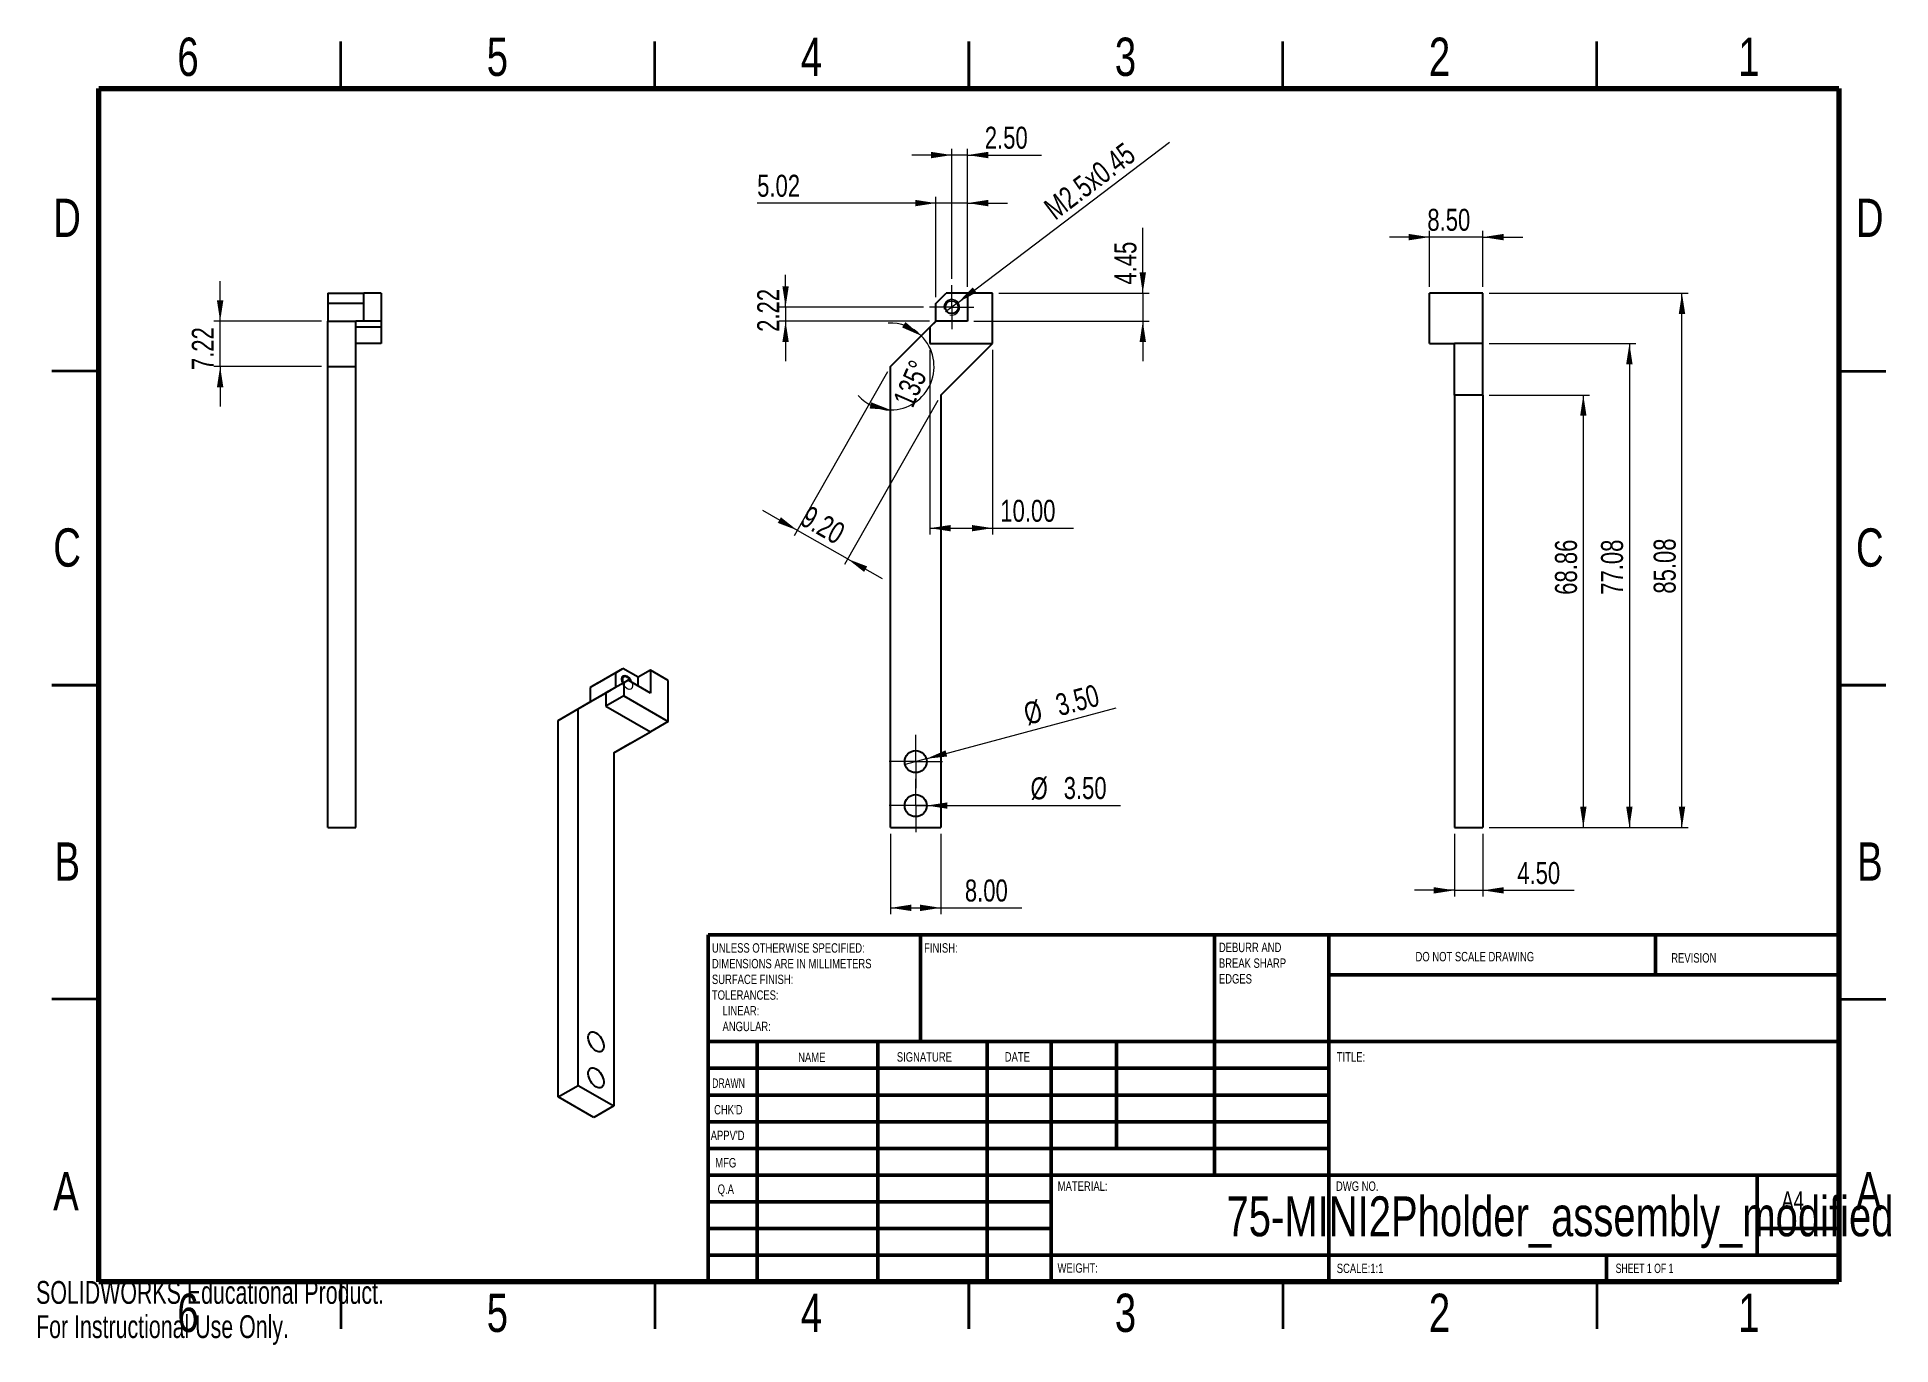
# Model space of a CAD drawing. Header units: millimetres. Extents: x 0 to 295, y 0 to 208.
import ezdxf

# ---------------------------------------------------------------- set-up
doc = ezdxf.new("R2010")
doc.units = ezdxf.units.MM
doc.styles.add('SLDTEXTSTYLE0', font='TXT', dxfattribs={"width": 0.75})
doc.styles.add('SLDTEXTSTYLE1', font='TXT', dxfattribs={"width": 0.686449})
doc.styles.add('SLDTEXTSTYLE2', font='TXT', dxfattribs={"width": 0.6875})
doc.styles.add('SLDTEXTSTYLE3', font='TXT', dxfattribs={"width": 0.7})
doc.dimstyles.new('SLDDIMSTYLE0', dxfattribs={"dimtxt": 3.5, "dimasz": 3.302, "dimexe": 0, "dimexo": 0.0625, "dimgap": 0.875, "dimtad": 1, "dimrnd": 1e-09, "dimzin": 12, "dimdsep": 46, "dimtxsty": 'SLDTEXTSTYLE0', "dimsah": 1, "dimcen": 0.09, "dimadec": 0, "dimazin": 3, "dimtfac": 1, "dimtmove": 0, "dimatfit": 0, "dimfxl": 0, "dimfrac": 2, "dimtolj": 1, "dimtzin": 12, "dimarcsym": 0})
doc.dimstyles.new('SLDDIMSTYLE1', dxfattribs={"dimtxt": 3.5, "dimasz": 3.302, "dimexe": 0, "dimexo": 0.0625, "dimgap": 0.875, "dimtad": 1, "dimdec": 4, "dimzin": 12, "dimdsep": 46, "dimtxsty": 'SLDTEXTSTYLE0', "dimsah": 1, "dimcen": 0.09, "dimazin": 3, "dimtfac": 1, "dimtofl": 0, "dimtmove": 0, "dimatfit": 3, "dimfxl": 0, "dimfrac": 2, "dimtolj": 1, "dimtzin": 12, "dimarcsym": 0})
doc.dimstyles.new('SLDDIMSTYLE2', dxfattribs={"dimtxt": 3.5, "dimasz": 3.302, "dimexe": 0, "dimexo": 0.0625, "dimgap": 0.875, "dimtad": 1, "dimrnd": 1e-09, "dimzin": 12, "dimdsep": 46, "dimtxsty": 'SLDTEXTSTYLE0', "dimblk1": 'NONE', "dimsah": 1, "dimcen": 0, "dimadec": 0, "dimazin": 3, "dimtfac": 1, "dimtmove": 0, "dimatfit": 3, "dimldrblk": 'NONE', "dimfxl": 0, "dimfrac": 2, "dimtolj": 1, "dimtzin": 12, "dimarcsym": 0})
doc.dimstyles.new('SLDDIMSTYLE3', dxfattribs={"dimtxt": 3.5, "dimasz": 3.302, "dimexe": 0, "dimexo": 0.0625, "dimgap": 0.875, "dimtad": 1, "dimrnd": 1e-09, "dimzin": 4, "dimdsep": 46, "dimtxsty": 'SLDTEXTSTYLE0', "dimblk1": 'NONE', "dimsah": 1, "dimcen": 0, "dimadec": 0, "dimazin": 1, "dimtfac": 1, "dimtmove": 0, "dimatfit": 3, "dimldrblk": 'NONE', "dimfxl": 0, "dimfrac": 2, "dimtolj": 1, "dimtzin": 12, "dimarcsym": 0})
doc.dimstyles.new('SLDDIMSTYLE4', dxfattribs={"dimtxt": 3.5, "dimasz": 3.302, "dimexe": 0, "dimexo": 0.0625, "dimgap": 0.875, "dimtad": 1, "dimrnd": 1e-09, "dimzin": 4, "dimdsep": 46, "dimtxsty": 'SLDTEXTSTYLE0', "dimsah": 1, "dimcen": 0.09, "dimadec": 0, "dimazin": 1, "dimtfac": 1, "dimtofl": 0, "dimtmove": 0, "dimatfit": 3, "dimfxl": 0, "dimfrac": 2, "dimtolj": 1, "dimtzin": 12, "dimarcsym": 0})
doc.dimstyles.new('SLDDIMSTYLE5', dxfattribs={"dimtxt": 3.5, "dimasz": 3.302, "dimexe": 0, "dimexo": 0.0625, "dimgap": 0.875, "dimtad": 1, "dimrnd": 1e-09, "dimzin": 4, "dimdsep": 46, "dimtxsty": 'SLDTEXTSTYLE0', "dimsah": 1, "dimcen": 0.09, "dimadec": 0, "dimazin": 1, "dimtfac": 1, "dimtmove": 0, "dimatfit": 0, "dimfxl": 0, "dimfrac": 2, "dimtolj": 1, "dimtzin": 12, "dimarcsym": 0})
doc.dimstyles.new('SLDDIMSTYLE6', dxfattribs={"dimtxt": 3.5, "dimasz": 3.302, "dimexe": 0, "dimexo": 0.0625, "dimgap": 0.875, "dimtad": 1, "dimrnd": 1e-09, "dimzin": 12, "dimdsep": 46, "dimtxsty": 'SLDTEXTSTYLE0', "dimsah": 1, "dimcen": 0.09, "dimadec": 0, "dimazin": 3, "dimtfac": 1, "dimtofl": 0, "dimtmove": 0, "dimatfit": 3, "dimfxl": 0, "dimfrac": 2, "dimtolj": 1, "dimtzin": 12, "dimarcsym": 0})

# ---------------------------------------------------------------- blocks, each defined once
blk = doc.blocks.new('SW_NOTE_0')
at = {"color": 0, "linetype": 'Continuous', "lineweight": 0, "char_height": 1.5, "attachment_point": 1, "style": 'SLDTEXTSTYLE0'}
for s, insert in [('UNLESS OTHERWISE SPECIFIED:', (0, 1.93)), ('DIMENSIONS ARE IN MILLIMETERS', (0, -0.57)), ('TOLERANCES:', (0, -5.57)), ('SURFACE FINISH:', (0, -3.07)), ('LINEAR:', (1.69, -8.07)), ('ANGULAR:', (1.69, -10.57))]:
    blk.add_mtext(s, dxfattribs=dict(at, insert=insert))
blk = doc.blocks.new('SW_NOTE_0_1')
at = {"color": 0, "linetype": 'Continuous', "lineweight": 0, "char_height": 1.5, "attachment_point": 1, "style": 'SLDTEXTSTYLE0'}
for s, insert in [('DEBURR AND', (0, 1.93)), ('BREAK SHARP', (0, -0.57)), ('EDGES', (0, -3.07))]:
    blk.add_mtext(s, dxfattribs=dict(at, insert=insert))
blk = doc.blocks.new('_D')
at = {"color": 7, "linetype": 'Continuous', "lineweight": 0}
for p, q in [((176.19, 167.42), (176.19, 177.84)), ((153.29, 167.42), (177.19, 167.42)), ((176.19, 167.42), (176.19, 162.97)), ((149.29, 162.97), (177.19, 162.97)), ((176.19, 162.97), (176.19, 156.62))]:
    blk.add_line(p, q, dxfattribs=at)
at = {"color": 7, "linetype": 'Continuous', "lineweight": 18}
for points in [[(176.19, 167.42), (176.7, 170.72), (175.69, 170.72)], [(176.19, 162.97), (175.69, 159.67), (176.7, 159.67)]]:
    blk.add_solid(points, dxfattribs=at)
at = {"color": 7, "linetype": 'Continuous', "lineweight": 18, "insert": (171.68, 168.79), "char_height": 3.5, "attachment_point": 1, "rotation": 90, "style": 'SLDTEXTSTYLE0'}
blk.add_mtext('4.45', dxfattribs=at)
blk = doc.blocks.new('_D_1')
at = {"color": 7, "linetype": 'Continuous', "lineweight": 18}
for start, end in [(45, 93.3173), (270, 45), (221.6827, 270)]:
    blk.add_arc((136.04, 155.75), 6.92, start, end, dxfattribs=at)
for points in [[(140.93, 160.64), (138.41, 162.83), (137.87, 161.97)], [(136.04, 148.83), (132.93, 150.06), (132.71, 149.07)]]:
    blk.add_solid(points, dxfattribs=at)
at = {"color": 7, "linetype": 'Continuous', "lineweight": 18, "insert": (136.34, 150.38), "char_height": 3.5, "attachment_point": 1, "rotation": 66.623, "style": 'SLDTEXTSTYLE0'}
blk.add_mtext('135°', dxfattribs=at)
blk = doc.blocks.new('_D_2')
at = {"color": 7, "linetype": 'Continuous', "lineweight": 0}
for q in [(180.43, 191.45), (144.79, 164.44)]:
    blk.add_line((146.78, 165.95), q, dxfattribs=at)
at = {"color": 7, "linetype": 'Continuous', "lineweight": 18}
blk.add_solid([(146.78, 165.95), (149.72, 167.54), (149.11, 168.35)], dxfattribs=at)
at = {"color": 7, "linetype": 'Continuous', "lineweight": 18, "insert": (160.14, 181.72), "char_height": 3.5, "attachment_point": 1, "rotation": 37.1552, "style": 'SLDTEXTSTYLE0'}
blk.add_mtext('M2.5x0.45', dxfattribs=at)
blk = doc.blocks.new('_None')
blk = doc.blocks.new('_D_3')
at = {"color": 7, "linetype": 'Continuous', "lineweight": 0}
for q in [(171.95, 101.39), (138.35, 92.38)]:
    blk.add_line((141.73, 93.29), q, dxfattribs=at)
at = {"color": 7, "linetype": 'Continuous', "lineweight": 18}
blk.add_solid([(141.73, 93.29), (145.05, 93.65), (144.79, 94.63)], dxfattribs=at)
at = {"color": 7, "linetype": 'Continuous', "lineweight": 18, "char_height": 3.5, "attachment_point": 1, "rotation": 15, "style": 'SLDTEXTSTYLE0'}
for s, insert in [('3.50', (162.03, 103.44)), ('%%c', (156.94, 102.02))]:
    blk.add_mtext(s, dxfattribs=dict(at, insert=insert))
blk = doc.blocks.new('_D_4')
at = {"color": 7, "linetype": 'Continuous', "lineweight": 0}
for q in [(138.29, 85.84), (172.66, 85.84)]:
    blk.add_line((141.79, 85.84), q, dxfattribs=at)
at = {"color": 7, "linetype": 'Continuous', "lineweight": 18}
blk.add_solid([(141.79, 85.84), (145.09, 85.33), (145.09, 86.34)], dxfattribs=at)
at = {"color": 7, "linetype": 'Continuous', "lineweight": 18, "char_height": 3.5, "attachment_point": 1, "style": 'SLDTEXTSTYLE0'}
for s, insert in [('%%c', (158.33, 90.33)), ('3.50', (163.6, 90.38))]:
    blk.add_mtext(s, dxfattribs=dict(at, insert=insert))
blk = doc.blocks.new('_D_5')
at = {"color": 7, "linetype": 'Continuous', "lineweight": 0}
for p, q in [((136.04, 81.34), (136.04, 68.55)), ((144.04, 81.34), (144.04, 68.55)), ((136.04, 69.55), (144.04, 69.55)), ((144.04, 69.55), (156.92, 69.55))]:
    blk.add_line(p, q, dxfattribs=at)
at = {"color": 7, "linetype": 'Continuous', "lineweight": 18}
for points in [[(136.04, 69.55), (139.34, 69.04), (139.34, 70.06)], [(144.04, 69.55), (140.74, 70.06), (140.74, 69.04)]]:
    blk.add_solid(points, dxfattribs=at)
at = {"color": 7, "linetype": 'Continuous', "lineweight": 18, "insert": (147.87, 74.06), "char_height": 3.5, "attachment_point": 1, "style": 'SLDTEXTSTYLE0'}
blk.add_mtext('8.00', dxfattribs=at)
blk = doc.blocks.new('_D_6')
at = {"color": 7, "linetype": 'Continuous', "lineweight": 0}
for p, q in [((135.55, 154.88), (120.7, 128.79)), ((143.55, 150.33), (128.7, 124.24)), ((121.2, 129.66), (115.68, 132.8)), ((129.2, 125.11), (121.2, 129.66)), ((129.2, 125.11), (134.72, 121.97))]:
    blk.add_line(p, q, dxfattribs=at)
at = {"color": 7, "linetype": 'Continuous', "lineweight": 18}
for points in [[(121.2, 129.66), (118.58, 131.74), (118.08, 130.85)], [(129.2, 125.11), (131.82, 123.04), (132.32, 123.92)]]:
    blk.add_solid(points, dxfattribs=at)
at = {"color": 7, "linetype": 'Continuous', "lineweight": 18, "insert": (123.17, 133.73), "char_height": 3.5, "attachment_point": 1, "rotation": 330.3607, "style": 'SLDTEXTSTYLE0'}
blk.add_mtext('9.20', dxfattribs=at)
blk = doc.blocks.new('_D_7')
at = {"color": 7, "linetype": 'Continuous', "lineweight": 0}
for p, q in [((142.29, 158.42), (142.29, 129.01)), ((152.29, 158.42), (152.29, 129.01)), ((142.29, 130.01), (152.29, 130.01)), ((152.29, 130.01), (165.15, 130.01))]:
    blk.add_line(p, q, dxfattribs=at)
at = {"color": 7, "linetype": 'Continuous', "lineweight": 18}
for points in [[(142.29, 130.01), (145.59, 129.5), (145.59, 130.51)], [(152.29, 130.01), (148.98, 130.51), (148.98, 129.5)]]:
    blk.add_solid(points, dxfattribs=at)
at = {"color": 7, "linetype": 'Continuous', "lineweight": 18, "insert": (153.51, 134.52), "char_height": 3.5, "attachment_point": 1, "style": 'SLDTEXTSTYLE0'}
blk.add_mtext('10.00', dxfattribs=at)
blk = doc.blocks.new('_D_8')
at = {"color": 7, "linetype": 'Continuous', "lineweight": 0}
for p, q in [((119.32, 165.2), (119.32, 170.32)), ((141.26, 165.2), (118.32, 165.2)), ((142.26, 162.97), (118.32, 162.97)), ((119.32, 165.2), (119.32, 162.97)), ((119.32, 162.97), (119.32, 156.62))]:
    blk.add_line(p, q, dxfattribs=at)
at = {"color": 7, "linetype": 'Continuous', "lineweight": 18}
for points in [[(119.32, 165.2), (119.83, 168.5), (118.82, 168.5)], [(119.32, 162.97), (118.82, 159.67), (119.83, 159.67)]]:
    blk.add_solid(points, dxfattribs=at)
at = {"color": 7, "linetype": 'Continuous', "lineweight": 18, "insert": (114.81, 161.27), "char_height": 3.5, "attachment_point": 1, "rotation": 90, "style": 'SLDTEXTSTYLE0'}
blk.add_mtext('2.22', dxfattribs=at)
blk = doc.blocks.new('_D_9')
at = {"color": 7, "linetype": 'Continuous', "lineweight": 0}
for p, q in [((145.79, 189.42), (139.44, 189.42)), ((145.79, 169.72), (145.79, 190.42)), ((148.29, 189.42), (145.79, 189.42)), ((148.29, 168.42), (148.29, 190.42)), ((148.29, 189.42), (160.09, 189.42))]:
    blk.add_line(p, q, dxfattribs=at)
at = {"color": 7, "linetype": 'Continuous', "lineweight": 18}
for points in [[(145.79, 189.42), (142.48, 189.93), (142.48, 188.91)], [(148.29, 189.42), (151.59, 188.91), (151.59, 189.93)]]:
    blk.add_solid(points, dxfattribs=at)
at = {"color": 7, "linetype": 'Continuous', "lineweight": 18, "insert": (151.04, 193.93), "char_height": 3.5, "attachment_point": 1, "style": 'SLDTEXTSTYLE0'}
blk.add_mtext('2.50', dxfattribs=at)
blk = doc.blocks.new('_D_10')
at = {"color": 7, "linetype": 'Continuous', "lineweight": 0}
for p, q in [((143.26, 181.77), (114.8, 181.77)), ((143.26, 166.8), (143.26, 182.77)), ((148.29, 181.77), (143.26, 181.77)), ((148.29, 168.42), (148.29, 182.77)), ((148.29, 181.77), (154.64, 181.77))]:
    blk.add_line(p, q, dxfattribs=at)
at = {"color": 7, "linetype": 'Continuous', "lineweight": 18}
for points in [[(143.26, 181.77), (139.96, 182.28), (139.96, 181.26)], [(148.29, 181.77), (151.59, 181.26), (151.59, 182.28)]]:
    blk.add_solid(points, dxfattribs=at)
at = {"color": 7, "linetype": 'Continuous', "lineweight": 18, "insert": (114.8, 186.28), "char_height": 3.5, "attachment_point": 1, "style": 'SLDTEXTSTYLE0'}
blk.add_mtext('5.02', dxfattribs=at)
blk = doc.blocks.new('SW_CENTERMARKSYMBOL_0')
at = {"color": 0, "linetype": 'Continuous', "lineweight": 18}
for p, q in [((0, 2.5), (0, 3.525)), ((-2.5, 0), (-3.525, 0)), ((0, 0), (-2.5, 0)), ((0, 0), (0, 2.5)), ((0, 0), (0, -2.5)), ((0, 0), (2.5, 0)), ((2.5, 0), (3.525, 0)), ((0, -2.5), (0, -3.525))]:
    blk.add_line(p, q, dxfattribs=at)
blk = doc.blocks.new('SW_CENTERMARKSYMBOL_1')
at = {"color": 0, "linetype": 'Continuous', "lineweight": 18}
for p, q in [((0, 2.5), (0, 4.25)), ((-2.5, 0), (-4.25, 0)), ((0, 0), (-2.5, 0)), ((0, 0), (0, 2.5)), ((0, 0), (0, -2.5)), ((0, 0), (2.5, 0)), ((2.5, 0), (4.25, 0)), ((0, -2.5), (0, -4.25))]:
    blk.add_line(p, q, dxfattribs=at)
blk = doc.blocks.new('SW_CENTERMARKSYMBOL_2')
at = {"color": 0, "linetype": 'Continuous', "lineweight": 18}
for p, q in [((0, 2.5), (0, 4.25)), ((-2.5, 0), (-4.25, 0)), ((0, 0), (-2.5, 0)), ((0, 0), (0, 2.5)), ((0, 0), (0, -2.5)), ((0, 0), (2.5, 0)), ((2.5, 0), (4.25, 0)), ((0, -2.5), (0, -4.25))]:
    blk.add_line(p, q, dxfattribs=at)
blk = doc.blocks.new('_D_11')
at = {"color": 7, "linetype": 'Continuous', "lineweight": 0}
for p, q in [((231.33, 167.42), (263.04, 167.42)), ((262.04, 82.34), (262.04, 167.42)), ((231.33, 82.34), (263.04, 82.34))]:
    blk.add_line(p, q, dxfattribs=at)
at = {"color": 7, "linetype": 'Continuous', "lineweight": 18}
for points in [[(262.04, 167.42), (261.53, 164.12), (262.55, 164.12)], [(262.04, 82.34), (262.55, 85.64), (261.53, 85.64)]]:
    blk.add_solid(points, dxfattribs=at)
at = {"color": 7, "linetype": 'Continuous', "lineweight": 18, "insert": (257.53, 119.58), "char_height": 3.5, "attachment_point": 1, "rotation": 90, "style": 'SLDTEXTSTYLE0'}
blk.add_mtext('85.08', dxfattribs=at)
blk = doc.blocks.new('_D_12')
at = {"color": 7, "linetype": 'Continuous', "lineweight": 0}
for p, q in [((231.33, 159.42), (254.67, 159.42)), ((253.67, 159.42), (253.67, 82.34)), ((231.33, 82.34), (254.67, 82.34))]:
    blk.add_line(p, q, dxfattribs=at)
at = {"color": 7, "linetype": 'Continuous', "lineweight": 18}
for points in [[(253.67, 159.42), (253.16, 156.12), (254.17, 156.12)], [(253.67, 82.34), (254.17, 85.64), (253.16, 85.64)]]:
    blk.add_solid(points, dxfattribs=at)
at = {"color": 7, "linetype": 'Continuous', "lineweight": 18, "insert": (249.15, 119.4), "char_height": 3.5, "attachment_point": 1, "rotation": 90, "style": 'SLDTEXTSTYLE0'}
blk.add_mtext('77.08', dxfattribs=at)
blk = doc.blocks.new('_D_13')
at = {"color": 7, "linetype": 'Continuous', "lineweight": 0}
for p, q in [((231.33, 151.2), (247.33, 151.2)), ((246.33, 151.2), (246.33, 82.34)), ((231.33, 82.34), (247.33, 82.34))]:
    blk.add_line(p, q, dxfattribs=at)
at = {"color": 7, "linetype": 'Continuous', "lineweight": 18}
for points in [[(246.33, 151.2), (245.83, 147.9), (246.84, 147.9)], [(246.33, 82.34), (246.84, 85.64), (245.83, 85.64)]]:
    blk.add_solid(points, dxfattribs=at)
at = {"color": 7, "linetype": 'Continuous', "lineweight": 18, "insert": (241.82, 119.4), "char_height": 3.5, "attachment_point": 1, "rotation": 90, "style": 'SLDTEXTSTYLE0'}
blk.add_mtext('68.86', dxfattribs=at)
blk = doc.blocks.new('_D_14')
at = {"color": 7, "linetype": 'Continuous', "lineweight": 0}
for p, q in [((221.83, 168.42), (221.83, 177.35)), ((230.33, 168.42), (230.33, 177.35)), ((221.83, 176.35), (215.48, 176.35)), ((230.33, 176.35), (221.83, 176.35)), ((230.33, 176.35), (236.68, 176.35))]:
    blk.add_line(p, q, dxfattribs=at)
at = {"color": 7, "linetype": 'Continuous', "lineweight": 18}
for points in [[(221.83, 176.35), (218.53, 176.86), (218.53, 175.84)], [(230.33, 176.35), (233.64, 175.84), (233.64, 176.86)]]:
    blk.add_solid(points, dxfattribs=at)
at = {"color": 7, "linetype": 'Continuous', "lineweight": 18, "insert": (221.5, 180.86), "char_height": 3.5, "attachment_point": 1, "style": 'SLDTEXTSTYLE0'}
blk.add_mtext('8.50', dxfattribs=at)
blk = doc.blocks.new('_D_15')
at = {"color": 7, "linetype": 'Continuous', "lineweight": 0}
for p, q in [((225.83, 81.34), (225.83, 71.34)), ((230.33, 81.34), (230.33, 71.34)), ((225.83, 72.34), (219.48, 72.34)), ((225.83, 72.34), (230.33, 72.34)), ((230.33, 72.34), (244.86, 72.34))]:
    blk.add_line(p, q, dxfattribs=at)
at = {"color": 7, "linetype": 'Continuous', "lineweight": 18}
for points in [[(225.83, 72.34), (222.53, 72.84), (222.53, 71.83)], [(230.33, 72.34), (233.64, 71.83), (233.64, 72.84)]]:
    blk.add_solid(points, dxfattribs=at)
at = {"color": 7, "linetype": 'Continuous', "lineweight": 18, "insert": (235.81, 76.85), "char_height": 3.5, "attachment_point": 1, "style": 'SLDTEXTSTYLE0'}
blk.add_mtext('4.50', dxfattribs=at)
blk = doc.blocks.new('_D_16')
at = {"color": 7, "linetype": 'Continuous', "lineweight": 0}
for p, q in [((29.3, 162.97), (29.3, 169.32)), ((45.43, 162.97), (28.3, 162.97)), ((29.3, 155.75), (29.3, 162.97)), ((45.43, 155.75), (28.3, 155.75)), ((29.3, 155.75), (29.3, 149.4))]:
    blk.add_line(p, q, dxfattribs=at)
at = {"color": 7, "linetype": 'Continuous', "lineweight": 18}
for points in [[(29.3, 162.97), (29.81, 166.27), (28.79, 166.27)], [(29.3, 155.75), (28.79, 152.45), (29.81, 152.45)]]:
    blk.add_solid(points, dxfattribs=at)
at = {"color": 7, "linetype": 'Continuous', "lineweight": 18, "insert": (24.79, 155.18), "char_height": 3.5, "attachment_point": 1, "rotation": 90, "style": 'SLDTEXTSTYLE0'}
blk.add_mtext('7.22', dxfattribs=at)

msp = doc.modelspace()

# ---------------------------------------------------------------- linework, layer by layer
at = {"color": 7, "linetype": 'Continuous', "lineweight": 35}
for p, q in [((48.5, 200), (48.5, 207.5)), ((98.5, 200), (98.5, 207.5)), ((148.5, 207.5), (148.5, 200)), ((148.5, 200), (148.5, 207.5)), ((198.5, 200), (198.5, 207.5)), ((248.5, 200), (248.5, 207.5)), ((10, 155), (2.5, 155)), ((287, 155), (294.5, 155)), ((2.5, 105), (10, 105)), ((10, 105), (2.5, 105)), ((294.5, 105), (287, 105)), ((287, 105), (294.5, 105)), ((10, 55), (2.5, 55)), ((287, 55), (294.5, 55)), ((48.5, 10), (48.5, 2.5)), ((98.5, 10), (98.5, 2.5)), ((148.5, 2.5), (148.5, 10)), ((148.5, 10), (148.5, 2.5)), ((198.5, 10), (198.5, 2.5)), ((248.5, 10), (248.5, 2.5))]:
    msp.add_line(p, q, dxfattribs=at)
at = {"color": 7, "linetype": 'Continuous', "lineweight": 70}
for p, q in [((10, 10), (10, 200)), ((10, 200), (287, 200)), ((287, 200), (287, 10)), ((287, 10), (10, 10))]:
    msp.add_line(p, q, dxfattribs=at)
at = {"color": 7, "linetype": 'Continuous', "lineweight": 25}
for p, q in [((46.42638, 167.42031), (52.17638, 167.42031)), ((46.42638, 167.42031), (46.42638, 165.7972)), ((52.17638, 165.7972), (46.42638, 165.7972)), ((46.42638, 165.7972), (46.42638, 162.97221)), ((52.17638, 165.7972), (52.17638, 167.42031)), ((54.92638, 167.42031), (52.17638, 167.42031)), ((52.17638, 162.97221), (52.17638, 165.7972)), ((54.92638, 167.42031), (54.92638, 162.97221)), ((143.26134, 165.7972), (144.86723, 167.42031)), ((143.26134, 162.97221), (143.26134, 165.7972)), ((148.28587, 167.42031), (144.86723, 167.42031)), ((148.28587, 167.42031), (148.28587, 162.97221)), ((152.28634, 167.42031), (148.28587, 167.42031)), ((152.28634, 159.42031), (152.28634, 167.42031)), ((221.83425, 159.42031), (221.83425, 167.42031)), ((230.33425, 167.42031), (221.83425, 167.42031)), ((230.33425, 159.42031), (230.33425, 167.42031)), ((46.42638, 162.97221), (50.92638, 162.97221)), ((46.42638, 155.75051), (46.42638, 162.97221)), ((50.92638, 161.99721), (50.92638, 162.97221)), ((52.17638, 162.97221), (50.92638, 162.97221)), ((54.92638, 162.97221), (52.17638, 162.97221)), ((54.92638, 162.97221), (54.92638, 161.99721)), ((143.28634, 162.97221), (142.28634, 161.99721)), ((142.28634, 161.99721), (143.26134, 162.97221)), ((143.26134, 162.97221), (143.28634, 162.97221)), ((148.28587, 162.97221), (143.28634, 162.97221)), ((50.92638, 155.75051), (50.92638, 161.99721)), ((54.92638, 161.99721), (50.92638, 161.99721)), ((54.92638, 159.42031), (50.92638, 159.42031)), ((54.92638, 161.99721), (54.92638, 159.42031)), ((136.03964, 155.75051), (142.28634, 161.99721)), ((142.28634, 161.99721), (142.28634, 159.42031)), ((142.28634, 159.42031), (152.28634, 159.42031)), ((144.03964, 151.19861), (152.28634, 159.42031)), ((221.83425, 159.42031), (225.83425, 159.42031)), ((230.33425, 159.42031), (225.83425, 159.42031)), ((225.83425, 151.19861), (225.83425, 159.42031)), ((230.33425, 151.19861), (230.33425, 159.42031)), ((46.42638, 82.3356), (46.42638, 155.75051)), ((46.42638, 155.75051), (50.92638, 155.75051)), ((50.92638, 82.3356), (50.92638, 155.75051)), ((136.03964, 82.3356), (136.03964, 155.75051)), ((144.03964, 151.19861), (144.03964, 82.3356)), ((230.33425, 151.19861), (225.83425, 151.19861)), ((225.83425, 151.19861), (225.83425, 82.3356)), ((230.33425, 151.19861), (230.33425, 82.3356)), ((92.30105, 106.98551), (88.23518, 104.63834)), ((89.37072, 105.30815), (93.43658, 107.65532)), ((92.30105, 106.98551), (93.43658, 107.65532)), ((92.30105, 104.67879), (92.30105, 106.98551)), ((95.85393, 106.25981), (93.43658, 107.65532)), ((97.79847, 107.38238), (95.85393, 106.25981)), ((95.85393, 104.87288), (95.85393, 106.25981)), ((97.79847, 107.38238), (97.79847, 103.75032)), ((100.62723, 105.74937), (97.79847, 107.38238)), ((86.31066, 101.21965), (90.72774, 103.77041)), ((89.37072, 105.30815), (88.23518, 104.63834)), ((88.23518, 104.63834), (88.23518, 102.33162)), ((88.23518, 102.33162), (91.41717, 104.16854)), ((93.55616, 105.40323), (90.72774, 103.77041)), ((90.72774, 103.77041), (91.41717, 104.16854)), ((90.72774, 103.77041), (90.72774, 101.66627)), ((92.30105, 104.67879), (91.41717, 104.16854)), ((91.41717, 104.16854), (91.41728, 104.16847)), ((92.30105, 104.67879), (92.30116, 104.67873)), ((94.26327, 105.79115), (93.55616, 105.40323)), ((93.55616, 105.40323), (93.55616, 103.29908)), ((97.79847, 103.75032), (94.26327, 105.79115)), ((100.62723, 99.21704), (100.62723, 105.74937)), ((83.12867, 99.38274), (88.23518, 102.33162)), ((83.12867, 99.38274), (86.31066, 101.21965)), ((86.31066, 41.27338), (86.31066, 101.21965)), ((93.55616, 103.29908), (90.72774, 101.66627)), ((90.72774, 101.66627), (97.7988, 97.58423)), ((93.55616, 103.29908), (100.62723, 99.21704)), ((83.12867, 39.43646), (83.12867, 99.38274)), ((91.96751, 94.23721), (97.7988, 97.58423)), ((94.61682, 95.74731), (97.7988, 97.58423)), ((100.62723, 99.21704), (97.7988, 97.58423)), ((91.96751, 94.22667), (94.61682, 95.74731)), ((91.96751, 94.23721), (91.96751, 38.00774)), ((46.42638, 82.3356), (50.92638, 82.3356)), ((136.03964, 82.3356), (144.03964, 82.3356)), ((225.83425, 82.3356), (230.33425, 82.3356)), ((83.12867, 39.43646), (86.31066, 41.27338)), ((88.78553, 36.17083), (83.12867, 39.43646)), ((86.31066, 41.27338), (91.96751, 38.00774)), ((91.96751, 38.00774), (88.78553, 36.17083))]:
    msp.add_line(p, q, dxfattribs=at)
at = {"color": 7, "linetype": 'Continuous', "lineweight": 50}
for p, q in [((107, 65.25), (287, 65.25)), ((107, 65.25), (107, 10)), ((140.8, 48.25), (140.8, 65.25)), ((187.6, 65.25), (187.6, 27)), ((205.8, 65.25), (205.8, 10)), ((257.8, 58.875), (257.8, 65.25)), ((287, 58.875), (205.8, 58.875)), ((287, 48.25), (107, 48.25)), ((114.8, 48.25), (114.8, 10)), ((133.99095, 48.25), (133.99095, 10)), ((151.39893, 48.25), (151.39893, 10)), ((161.6, 10), (161.6, 48.25)), ((172, 31.25), (172, 48.25)), ((205.8, 44), (107, 44)), ((205.8, 39.75), (107, 39.75)), ((205.8, 35.5), (107, 35.5)), ((205.8, 31.25), (107, 31.25)), ((161.6, 27), (107, 27)), ((161.6, 27), (287, 27)), ((274, 14.25), (274, 27)), ((161.6, 22.74993), (107, 22.74993)), ((161.6, 18.5), (107, 18.5)), ((287, 18.5), (274, 18.5)), ((107, 14.25), (287, 14.25)), ((250, 10), (250, 14.25))]:
    msp.add_line(p, q, dxfattribs=at)
at = {"color": 7, "linetype": 'Continuous', "lineweight": 18, "flags": 128}
msp.add_lwpolyline([(94.08649, 104.44343), (93.74825, 104.71639), (93.46149, 105.10318), (93.26989, 105.54492), (93.20261, 105.97436), (93.26989, 106.32612), (93.46149, 106.54664), (93.74825, 106.60235), (94.08649, 106.48478), (94.42474, 106.21182), (94.71149, 105.82503), (94.9031, 105.38329), (94.97038, 104.95385), (94.9031, 104.6021), (94.71149, 104.38157), (94.42474, 104.32586), (94.08649, 104.44343)], dxfattribs=at)
at = {"color": 7, "linetype": 'Continuous', "lineweight": 25, "flags": 128}
for points in [[(94.70878, 105.53396), (94.629, 105.70593), (94.49822, 105.91522), (94.34351, 106.0983), (94.17386, 106.24452), (93.99913, 106.34539), (93.82948, 106.39504), (93.67477, 106.39059), (93.54398, 106.33229), (93.44473, 106.22354), (93.38277, 106.07065), (93.36171, 105.88252), (93.38277, 105.67006), (93.44473, 105.44564), (93.47888, 105.35861)], [(89.13908, 49.64319), (89.36646, 49.48759), (89.5861, 49.28864), (89.79051, 49.05309), (89.97274, 48.78898), (90.12658, 48.5053), (90.24679, 48.21171), (90.32928, 47.9182), (90.37124, 47.63478), (90.37124, 47.37108), (90.32928, 47.1361), (90.24679, 46.93784), (90.12658, 46.78304), (89.97274, 46.67698), (89.79051, 46.62326), (89.5861, 46.62373), (89.36646, 46.67836), (89.13908, 46.78529), (88.9117, 46.94089), (88.69207, 47.13984), (88.48766, 47.37538), (88.30543, 47.63949), (88.15159, 47.92318), (88.03137, 48.21677), (87.94888, 48.51028), (87.90692, 48.7937), (87.90692, 49.0574), (87.94888, 49.29238), (88.03137, 49.49064), (88.15159, 49.64544), (88.30543, 49.7515), (88.48766, 49.80521), (88.69207, 49.80475), (88.9117, 49.75012), (89.13908, 49.64319)], [(89.13908, 43.9274), (89.36646, 43.77181), (89.5861, 43.57285), (89.79051, 43.33731), (89.97274, 43.0732), (90.12658, 42.78952), (90.24679, 42.49592), (90.32928, 42.20242), (90.37124, 41.91899), (90.37124, 41.6553), (90.32928, 41.42032), (90.24679, 41.22205), (90.12658, 41.06725), (89.97274, 40.96119), (89.79051, 40.90748), (89.5861, 40.90794), (89.36646, 40.96257), (89.13908, 41.06951), (88.9117, 41.2251), (88.69207, 41.42406), (88.48766, 41.6596), (88.30543, 41.92371), (88.15159, 42.20739), (88.03137, 42.50098), (87.94888, 42.79449), (87.90692, 43.07792), (87.90692, 43.34161), (87.94888, 43.57659), (88.03137, 43.77486), (88.15159, 43.92966), (88.30543, 44.03572), (88.48766, 44.08943), (88.69207, 44.08896), (88.9117, 44.03433), (89.13908, 43.9274)]]:
    msp.add_lwpolyline(points, dxfattribs=at)
at = {"color": 7, "linetype": 'Continuous', "lineweight": 25}
for centre, radius in [((145.78634, 165.19626), 1.025), ((140.03964, 92.8356), 1.75), ((140.03964, 85.8356), 1.75)]:
    msp.add_circle(centre, radius, dxfattribs=at)
at = {"color": 7, "linetype": 'Continuous', "lineweight": 18}
msp.add_arc((145.78634, 165.19626), 1.25, 255, 195, dxfattribs=at)

# ---------------------------------------------------------------- block references
at = {"color": 7, "linetype": 'Continuous', "lineweight": 0}
for name, p in [('SW_CENTERMARKSYMBOL_0', (145.78634, 165.19626)), ('SW_CENTERMARKSYMBOL_1', (140.03964, 92.8356)), ('SW_CENTERMARKSYMBOL_2', (140.03964, 85.8356)), ('SW_NOTE_0', (107.59367, 61.98737)), ('SW_NOTE_0_1', (188.30922, 62.06949))]:
    msp.add_blockref(name, p, dxfattribs=at)

# ---------------------------------------------------------------- texts
for s, insert, char_height, attachment_point, style in [('6', (24.18862, 208.11369), 6.096, 2, 'SLDTEXTSTYLE0'), ('5', (73.43862, 208.11369), 6.096, 2, 'SLDTEXTSTYLE0'), ('4', (123.43862, 208.11369), 6.096, 2, 'SLDTEXTSTYLE0'), ('3', (173.43862, 208.11369), 6.096, 2, 'SLDTEXTSTYLE0'), ('2', (223.43862, 208.11369), 6.096, 2, 'SLDTEXTSTYLE0'), ('1', (272.68862, 208.11369), 6.096, 2, 'SLDTEXTSTYLE0'), ('D', (4.93015, 182.47569), 6.096, 2, 'SLDTEXTSTYLE0'), ('D', (291.93015, 182.47569), 6.096, 2, 'SLDTEXTSTYLE0'), ('C', (4.9365, 129.97569), 6.096, 2, 'SLDTEXTSTYLE0'), ('C', (291.9365, 129.97569), 6.096, 2, 'SLDTEXTSTYLE0'), ('B', (4.95343, 79.97569), 6.096, 2, 'SLDTEXTSTYLE0'), ('B', (291.95343, 79.97569), 6.096, 2, 'SLDTEXTSTYLE0'), ('FINISH:', (141.37129, 63.91927), 1.5, 1, 'SLDTEXTSTYLE0'), ('DO NOT SCALE DRAWING', (219.61464, 62.53299), 1.5, 1, 'SLDTEXTSTYLE0'), ('REVISION', (260.32758, 62.33491), 1.5, 1, 'SLDTEXTSTYLE0'), ('NAME', (121.32224, 46.50148), 1.5, 1, 'SLDTEXTSTYLE0'), ('SIGNATURE', (137.03359, 46.56176), 1.5, 1, 'SLDTEXTSTYLE0'), ('DATE', (154.2147, 46.57618), 1.5, 1, 'SLDTEXTSTYLE0'), ('TITLE:', (207.09016, 46.57618), 1.5, 1, 'SLDTEXTSTYLE0'), ('DRAWN', (107.64336, 42.38478), 1.5, 1, 'SLDTEXTSTYLE1'), ("CHK'D", (107.93922, 38.16185), 1.5, 1, 'SLDTEXTSTYLE0'), ("APPV'D", (107.40172, 34.06587), 1.5, 1, 'SLDTEXTSTYLE0'), ('MFG', (108.12401, 29.71578), 1.5, 1, 'SLDTEXTSTYLE0'), ('A', (4.75658, 27.47569), 6.096, 2, 'SLDTEXTSTYLE0'), ('A', (291.75658, 27.47569), 6.096, 2, 'SLDTEXTSTYLE0'), ('Q.A', (108.50904, 25.50466), 1.5, 1, 'SLDTEXTSTYLE0'), ('MATERIAL:', (162.64586, 25.98606), 1.5, 1, 'SLDTEXTSTYLE0'), ('75-MINI2Pholder_assembly_modified', (242.6183, 23.60691), 6.35, 2, 'SLDTEXTSTYLE0'), ('DWG NO.', (206.953, 25.98606), 1.5, 1, 'SLDTEXTSTYLE0'), ('A4', (277.87116, 24.40639), 2.910417, 1, 'SLDTEXTSTYLE0'), ('WEIGHT:', (162.61781, 12.94931), 1.4986, 1, 'SLDTEXTSTYLE0'), ('SCALE:1:1', (207.07397, 12.90009), 1.5, 1, 'SLDTEXTSTYLE0'), ('SHEET 1 OF 1', (251.47829, 12.90009), 1.5, 1, 'SLDTEXTSTYLE2'), ('6', (24.18862, 8.11369), 6.096, 2, 'SLDTEXTSTYLE0'), ('5', (73.43862, 8.11369), 6.096, 2, 'SLDTEXTSTYLE0'), ('4', (123.43862, 8.11369), 6.096, 2, 'SLDTEXTSTYLE0'), ('3', (173.43862, 8.11369), 6.096, 2, 'SLDTEXTSTYLE0'), ('2', (223.43862, 8.11369), 6.096, 2, 'SLDTEXTSTYLE0'), ('1', (272.68862, 8.11369), 6.096, 2, 'SLDTEXTSTYLE0')]:
    msp.add_mtext(s, dxfattribs=dict(at, insert=insert, char_height=char_height, attachment_point=attachment_point, style=style))
at = {"color": 7, "linetype": 'Continuous', "char_height": 3.633, "attachment_point": 1, "style": 'SLDTEXTSTYLE3'}
for s, insert in [('SOLIDWORKS Educational Product.', (0, 10.13268)), ('For Instructional Use Only.', (0, 4.68318))]:
    msp.add_mtext(s, dxfattribs=dict(at, insert=insert))

# ---------------------------------------------------------------- dimensions: what is measured, and where the dimension line sits
at = {"color": 7, "linetype": 'Continuous', "lineweight": 18}
dim = msp.add_diameter_dim_2p(p1=(144.79009, 164.44129), p2=(146.78259, 165.95123), text='M2.5x0.45', dimstyle='SLDDIMSTYLE2', override={"dimpost": '<>'}, dxfattribs=at)
dim.commit()
dim.dimension.update_dxf_attribs({"geometry": '_D_2', "text_midpoint": (171.74071, 184.86471), "dimtype": 163})
for base, p1, p2, dimstyle, picture, middle in [((145.78634, 189.42031), (148.28587, 167.42031), (145.78634, 168.72126), 'SLDDIMSTYLE5', '_D_9', (155.56799, 189.42031)), ((143.26134, 181.77164), (148.28587, 167.42031), (143.26134, 165.7972), 'SLDDIMSTYLE0', '_D_10', (119.3246, 181.77164)), ((221.83425, 176.3484), (230.33425, 167.42031), (221.83425, 167.42031), 'SLDDIMSTYLE5', '_D_14', (226.02338, 176.3484)), ((152.28634, 130.00567), (142.28634, 159.42031), (152.28634, 159.42031), 'SLDDIMSTYLE4', '_D_7', (159.33282, 130.00567)), ((144.03964, 69.54956), (136.03964, 82.3356), (144.03964, 82.3356), 'SLDDIMSTYLE4', '_D_5', (152.39222, 69.54956)), ((230.33425, 72.3356), (225.83425, 82.3356), (230.33425, 82.3356), 'SLDDIMSTYLE5', '_D_15', (240.33425, 72.3356))]:
    dim = msp.add_linear_dim(base=base, p1=p1, p2=p2, dimstyle=dimstyle, dxfattribs=at)
    dim.commit()
    dim.dimension.update_dxf_attribs({"geometry": picture, "text_midpoint": middle, "dimtype": 160})
for base, p1, p2, angle, dimstyle, picture, middle in [((176.19418, 162.97221), (152.28634, 167.42031), (148.28587, 162.97221), 90, 'SLDDIMSTYLE0', '_D', (176.19418, 173.31197)), ((29.29927, 162.97221), (46.42638, 155.75051), (46.42638, 162.97221), 90, 'SLDDIMSTYLE0', '_D_16', (29.29927, 159.70725)), ((119.3246, 162.97221), (142.26134, 165.19626), (143.26134, 162.97221), 90, 'SLDDIMSTYLE0', '_D_8', (119.3246, 165.79522)), ((262.0385, 167.42031), (230.33425, 82.3356), (230.33425, 167.42031), 90, 'SLDDIMSTYLE6', '_D_11', (262.0385, 125.39856)), ((253.66583, 82.3356), (230.33425, 159.42031), (230.33425, 82.3356), 90, 'SLDDIMSTYLE6', '_D_12', (253.66583, 125.21655)), ((121.19629, 129.6632), (144.03964, 151.19861), (136.03964, 155.75051), 330.3606625, 'SLDDIMSTYLE5', '_D_6', (124.87699, 127.56892)), ((246.33425, 82.3356), (230.33425, 151.19861), (230.33425, 82.3356), 90, 'SLDDIMSTYLE6', '_D_13', (246.33425, 125.21655))]:
    dim = msp.add_linear_dim(base=base, p1=p1, p2=p2, angle=angle, dimstyle=dimstyle, dxfattribs=at)
    dim.commit()
    dim.dimension.update_dxf_attribs({"geometry": picture, "text_midpoint": middle, "dimtype": 160})
dim = msp.add_angular_dim_2l(base=(142.43014, 153.10349), line1=((136.03964, 82.3356), (136.03964, 155.75051)), line2=((136.03964, 155.75051), (143.26134, 162.97221)), dimstyle='SLDDIMSTYLE1', dxfattribs=at)
dim.commit()
dim.dimension.update_dxf_attribs({"geometry": '_D_1', "text_midpoint": (142.38887, 153.00598), "dimtype": 162})
for p1, p2, picture, middle in [((138.34927, 92.38266), (141.73001, 93.28853), '_D_3', (165.17242, 99.56991)), ((138.28964, 85.8356), (141.78964, 85.8356), '_D_4', (165.64356, 85.83561))]:
    dim = msp.add_diameter_dim_2p(p1=p1, p2=p2, dimstyle='SLDDIMSTYLE3', dxfattribs=at)
    dim.commit()
    dim.dimension.update_dxf_attribs({"geometry": picture, "text_midpoint": middle, "dimtype": 163})

doc.saveas('drawing.dxf')
